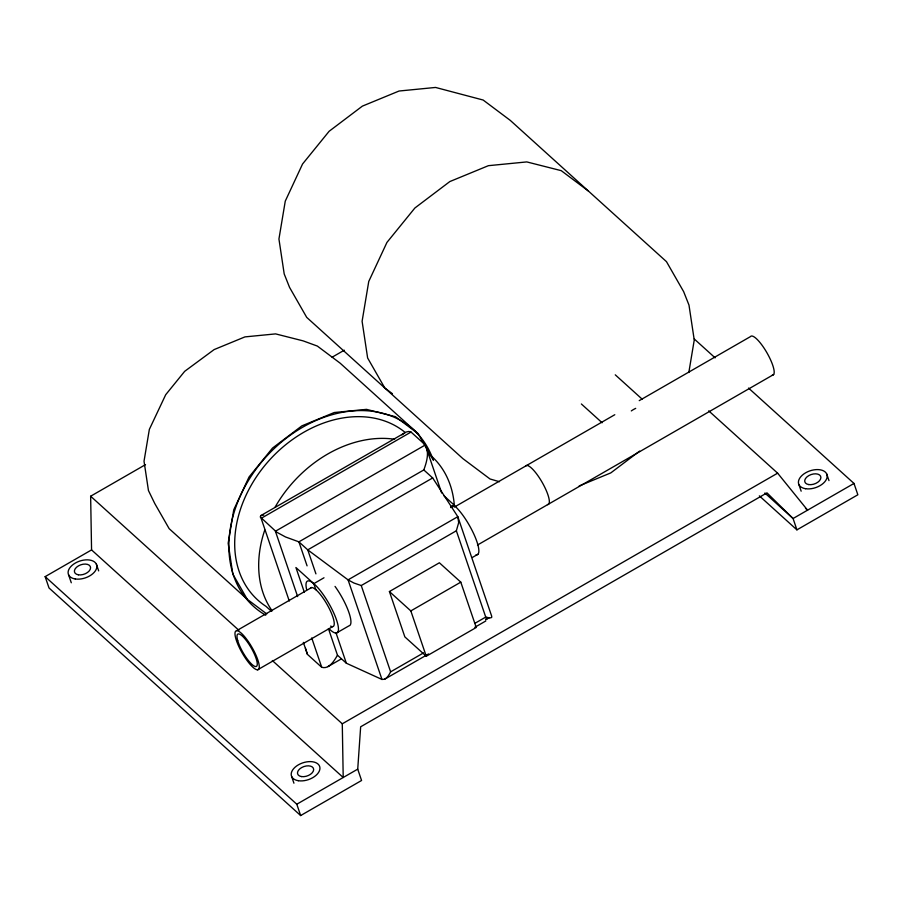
<?xml version="1.0" encoding="UTF-8"?>
<svg xmlns="http://www.w3.org/2000/svg" width="903" height="903" viewBox="0 0 903 903"><rect width="100%" height="100%" fill="white"/><g stroke="black" fill="none" stroke-linecap="round" stroke-linejoin="round"><path stroke-width="1.35" d="M145.518 464.627L90.639 496.221L91.564 549.916L45.15 576.633L49.01 587.966L300.654 815.556L361.572 780.485L357.723 769.142L360.658 726.791L766.974 492.869L793.071 518.514L796.92 529.858L857.85 494.776L853.99 483.444L748.531 388.064M688.831 372.476L694.249 340.013L688.989 305.101L683.65 291.646L666.47 261.644L510.285 120.392L483.139 100.03L435.562 87.444L399.058 91.022L362.385 106.125L329.132 131.274L302.561 164.007L285.269 201.132L278.937 239.013L284.197 273.925L289.547 287.368L306.715 317.382L462.9 458.634L490.047 478.996L499.472 481.717M423.812 469.944C426.622 462.189 429.568 452.708 425.313 444.965L411.034 432.052L408.788 431.465L406.203 432.018L260.877 515.579L260.267 516.967L276.645 532.149L285.529 536.969L298.904 541.856L307.754 549.859L348.061 579.861L353.874 582.999L361.245 585.539L456.354 530.783L458.679 522.668L457.81 516.674L432.672 477.947L423.812 469.944L298.904 541.856L307.076 565.865M423.541 652.892L390.627 671.843C388.888 675.049 386.337 680.241 381.969 679.451L346.346 663.22L337.485 655.217L328.41 628.544M337.485 655.217C334.291 660.612 329.211 669.541 321.716 667.283L307.438 654.37L305.451 648.23M401.982 434.874L404.826 432.706M639.617 451.105L610.8 472.901L579.184 485.927M332.09 357.216L344.291 350.195M411.034 432.052L261.136 518.345L289.276 601.026M432.672 477.947L307.754 549.859L315.926 573.868M304.401 592.413L295.924 567.524L313.781 583.665L323.996 577.773M450.574 506.843L453.983 504.89L455.676 506.809A29.788 7.517 60.1 0 1 475.001 536.687A29.788 7.517 60.1 0 1 475.994 554.837M236.665 630.678L311.614 587.526M450.834 507.61L454.243 505.646M454.265 507.136L614.796 414.714M639.234 400.639L750.438 336.627A22.349 5.644 60.1 0 1 767.2 353.231A22.349 5.644 60.1 0 1 772.302 375.14M389.407 591.544L439.377 562.783L460.79 582.153L476.231 627.495L426.261 656.255L404.849 636.886L389.407 591.544L410.831 610.913L426.261 656.255M257.603 669.812A22.349 5.644 60.1 0 0 247.275 640.08A22.349 5.644 60.1 0 0 236.53 640.848A22.349 5.644 60.1 0 0 257.603 669.812L332.564 626.659M477.473 545.04L773.657 374.531M336.48 633.026L348.976 625.835A29.788 7.517 60.1 0 0 335.036 586.408M472.246 557.535L477.924 554.261M410.831 610.913L460.79 582.153M327.924 666.617L341.368 658.885M474.752 623.409L485.735 617.088C487.135 617.313 492.801 619.142 491.717 616.264L457.81 516.674L348.061 579.861L381.969 679.451M488.85 617.708L486.265 619.198A8.895 2.246 60.1 0 0 485.735 617.088L456.354 530.783M485.611 619.774L489.279 617.675M384.689 679.191L428.564 653.941M474.865 627.28L485.825 620.971M91.564 549.916L343.208 777.506L342.282 723.8L777.63 473.172L807.575 510.161L805.487 508.276M45.15 576.633L296.794 804.223L357.723 769.142M853.99 483.444L793.071 518.514L764.875 493.015M260.877 515.579L263.71 515.116M588.384 191.018L561.237 170.656L526.788 161.919L488.41 165.678L449.841 181.559L414.883 208.006L386.935 242.433L368.751 281.465L362.103 321.287L367.634 357.994L384.813 388.008L392.41 393.708M432.684 459.017L418.247 433.812L395.458 416.701L366.516 409.364L334.268 412.524L301.873 425.866L272.503 448.08L249.036 476.998L233.753 509.789L228.166 543.245L232.816 574.082L247.253 599.287L266.791 613.95M694.238 338.964L715.12 357.848M708.72 410.854L777.63 473.172M759.333 495.86L796.92 529.858M615.259 374.824L642.247 399.239M581.374 403.98L602.132 422.762M418.247 433.812L340.16 363.187L317.359 346.075L303.126 340.871L275.607 333.896L244.939 336.898L214.135 349.585L184.686 371.325L165.701 394.724L149.345 429.399L144.028 461.207L148.453 490.543L154.729 503.456L169.154 528.661L247.253 599.287M444.073 495.916L453.983 504.89M271.25 611.105L266.035 606.387A111.622 85.187 -47.9 0 1 263.574 467.043A111.622 85.187 -47.9 0 1 404.871 432.21M90.639 496.221L238.911 630.317M272.322 660.533L342.282 723.8M826.719 473.973L828.988 480.633M798.884 484.516L801.153 491.187M441.657 492.97L425.313 444.965L275.415 531.257L297.651 596.601M361.245 585.539L390.627 671.843M335.905 632.54L346.346 663.22M313.781 583.665L315.847 589.727M329.381 629.515L329.132 628.759L330.69 630.294A29.788 7.517 60.1 0 0 336.774 620.677A29.788 7.517 60.1 0 0 316.31 586.047A29.788 7.517 60.1 0 0 306.659 589.636M311.727 637.947L321.716 667.283M303.352 642.372L307.438 654.37M291.658 776.535L293.926 783.206M296.794 804.223L300.654 815.556M96.395 564.217L98.664 570.888M68.572 574.771L71.292 582.774M525.591 466.072A22.349 5.644 60.1 0 1 542.353 482.687A22.349 5.644 60.1 0 1 547.455 504.596M631.31 410.921A22.349 17.055 -47.9 0 1 635.712 408.37M265.719 615.214A119.173 90.955 -47.9 0 1 275.844 447.008A119.173 90.955 -47.9 0 1 433.372 460.451M428.88 453.916A111.622 85.187 -47.9 0 1 454.39 506.143M272.153 610.88A111.622 85.187 -47.9 0 1 264.782 530.005M274.986 507.351A111.622 85.187 -47.9 0 1 394.679 439.264M330.6 626.106A22.349 5.644 60.1 0 0 331.83 614.175A22.349 5.644 60.1 0 0 316.118 589.93L313.578 588.079A22.349 5.644 60.1 0 0 310.361 588.316M237.726 640.611A18.624 4.696 60.1 0 0 255.109 666.459A18.624 4.696 60.1 0 0 248.573 643.658A18.624 4.696 60.1 0 0 237.726 640.611M805.555 488.704A14.899 8.861 -18.8 0 0 827.193 476.242A14.899 8.861 -18.8 0 0 805.657 472.788A14.899 8.861 -18.8 0 0 805.555 488.704M808.716 484.572A8.387 4.989 -18.8 0 0 820.895 477.552A8.387 4.989 -18.8 0 0 808.783 475.61A8.387 4.989 -18.8 0 0 808.716 484.572M75.231 578.958A14.899 8.861 -18.8 0 0 96.869 566.497A14.899 8.861 -18.8 0 0 75.344 563.043A14.899 8.861 -18.8 0 0 75.231 578.958M78.403 574.816A8.387 4.989 -18.8 0 0 90.582 567.806A8.387 4.989 -18.8 0 0 78.459 565.865A8.387 4.989 -18.8 0 0 78.403 574.816M298.317 780.711A14.899 8.861 -18.8 0 0 319.955 768.261A14.899 8.861 -18.8 0 0 298.43 764.807A14.899 8.861 -18.8 0 0 298.317 780.711M301.489 776.58A8.387 4.989 -18.8 0 0 313.668 769.57A8.387 4.989 -18.8 0 0 301.546 767.629A8.387 4.989 -18.8 0 0 301.489 776.58"/></g></svg>
